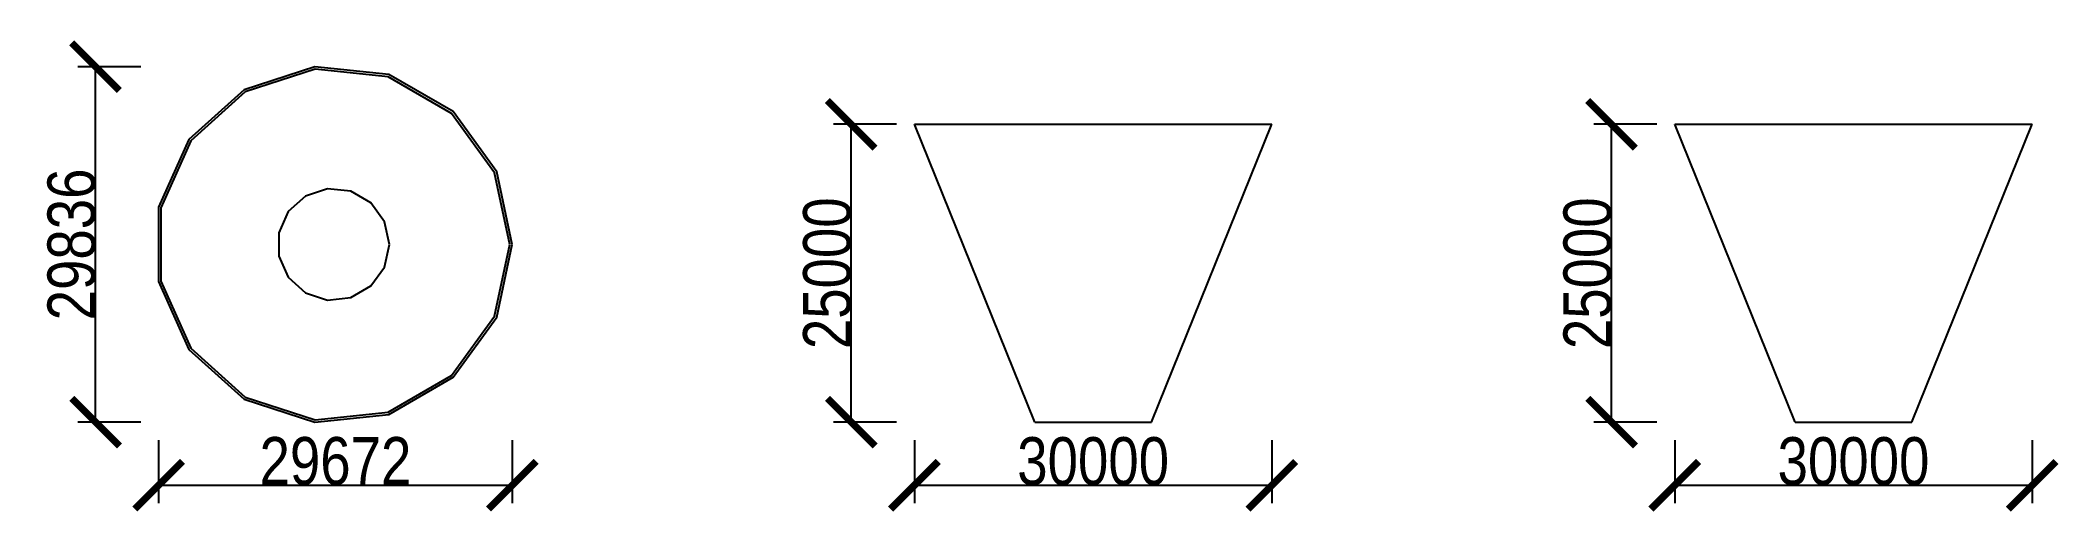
# Model space of a CAD drawing. Header units: millimetres. Extents: x -99 to 1594, y -75 to 320.
import ezdxf

# ---------------------------------------------------------------- set-up
doc = ezdxf.new("R2010")
doc.units = ezdxf.units.MM
doc.layers.add('DIM', color=5, linetype='Continuous')
doc.layers.add('OUTLINE', color=7, linetype='Continuous')
doc.styles.add('OpenSansCondensed-Light', font='OpenSansCondensed-Light.ttf')
doc.dimstyles.new('EZDXF', dxfattribs={"dimtxt": 0.25, "dimasz": 0.175, "dimexe": 0.375, "dimexo": 0.125, "dimgap": 0.1, "dimtad": 1, "dimlfac": 100, "dimzin": 12, "dimdsep": 46, "dimtxsty": 'OpenSansCondensed-Light', "dimblk": 'ARCHTICK', "dimcen": 2.5, "dimazin": 3, "dimtfac": 0.5, "dimtmove": 2, "dimatfit": 3})

# ---------------------------------------------------------------- blocks, each defined once
blk = doc.blocks.new('_ARCHTICK')
at = {"color": 0, "linetype": 'BYBLOCK', "const_width": 0.15}
blk.add_lwpolyline([(-0.5, -0.5), (0.5, 0.5)], dxfattribs=at)

msp = doc.modelspace()

# ---------------------------------------------------------------- linework, layer by layer
at = {"layer": 'OUTLINE'}
for points in [[(296.722, 149.178), (283.754, 210.189), (247.092, 260.65), (193.075, 291.837), (131.043, 298.357), (71.722, 279.082), (25.37, 237.346), (0, 180.365), (0, 117.992), (25.37, 61.01), (71.722, 19.274), (131.043, 0), (193.075, 6.52), (247.092, 37.707), (283.754, 88.168), (296.722, 149.178)], [(294.722, 149.178), (281.927, 209.375), (245.753, 259.164), (192.457, 289.935), (131.252, 296.368), (72.722, 277.35), (26.988, 236.171), (1.956, 179.949), (1.956, 118.407), (26.988, 62.186), (72.722, 21.007), (131.252, 1.989), (192.457, 8.422), (245.753, 39.193), (281.927, 88.981), (294.722, 149.178)], [(634.131, 250), (654.131, 250), (674.131, 250), (694.131, 250), (714.131, 250), (734.131, 250), (754.131, 250), (774.131, 250), (794.131, 250), (814.131, 250), (834.131, 250), (854.131, 250), (874.131, 250), (894.131, 250), (914.131, 250), (934.131, 250)], [(735.201, 0), (634.131, 250)], [(833.06, 0), (934.131, 250)], [(1272.131, 250), (1282.131, 250), (1292.131, 250), (1302.131, 250), (1312.131, 250), (1322.131, 250), (1332.131, 250), (1342.131, 250), (1352.131, 250), (1362.131, 250), (1372.131, 250), (1382.131, 250), (1392.131, 250), (1402.131, 250), (1412.131, 250), (1422.131, 250)], [(1373.201, 0), (1272.131, 250)], [(1422.131, 250), (1432.131, 250), (1442.131, 250), (1452.131, 250), (1462.131, 250), (1472.131, 250), (1482.131, 250), (1492.131, 250), (1502.131, 250), (1512.131, 250), (1522.131, 250), (1532.131, 250), (1542.131, 250), (1552.131, 250), (1562.131, 250), (1572.131, 250)], [(1471.06, 0), (1572.131, 250)], [(193.652, 149.178), (189.594, 168.266), (178.124, 184.054), (161.224, 193.811), (141.817, 195.851), (123.257, 189.82), (108.755, 176.763), (100.818, 158.935), (100.818, 139.421), (108.755, 121.594), (123.257, 108.536), (141.817, 102.506), (161.224, 104.546), (178.124, 114.303), (189.594, 130.09), (193.652, 149.178)], [(735.201, 0), (741.725, 0), (748.249, 0), (754.773, 0), (761.297, 0), (767.821, 0), (774.345, 0), (780.869, 0), (787.392, 0), (793.916, 0), (800.44, 0), (806.964, 0), (813.488, 0), (820.012, 0), (826.536, 0), (833.06, 0)], [(1373.201, 0), (1376.463, 0), (1379.725, 0), (1382.987, 0), (1386.249, 0), (1389.511, 0), (1392.773, 0), (1396.035, 0), (1399.297, 0), (1402.559, 0), (1405.821, 0), (1409.083, 0), (1412.345, 0), (1415.607, 0), (1418.869, 0), (1422.131, 0)], [(1422.131, 0), (1425.392, 0), (1428.654, 0), (1431.916, 0), (1435.178, 0), (1438.44, 0), (1441.702, 0), (1444.964, 0), (1448.226, 0), (1451.488, 0), (1454.75, 0), (1458.012, 0), (1461.274, 0), (1464.536, 0), (1467.798, 0), (1471.06, 0)]]:
    msp.add_lwpolyline(points, dxfattribs=at)

# ---------------------------------------------------------------- dimensions: what is measured, and where the dimension line sits
at = {"layer": 'DIM'}
for base, p1, p2 in [((-52.901, 0), (0, 0), (0, 298.357)), ((581.131, 0), (634.131, 0), (634.131, 250)), ((1219.131, 0), (1272.131, 0), (1272.131, 250))]:
    msp.add_linear_dim(base=base, p1=p1, p2=p2, angle=90, dimstyle='EZDXF', override={"dimtxt": 40, "dimasz": 40, "dimexe": 15, "dimexo": 15, "dimdec": 0}, dxfattribs=at).render()
for base, p1, p2 in [((0, -52.901), (0, 0), (296.722, 0)), ((634.131, -53), (634.131, 0), (934.131, 0)), ((1272.131, -53), (1272.131, 0), (1572.131, 0))]:
    msp.add_linear_dim(base=base, p1=p1, p2=p2, dimstyle='EZDXF', override={"dimtxt": 40, "dimasz": 40, "dimexe": 15, "dimexo": 15, "dimdec": 0}, dxfattribs=at).render()

doc.saveas('drawing.dxf')
